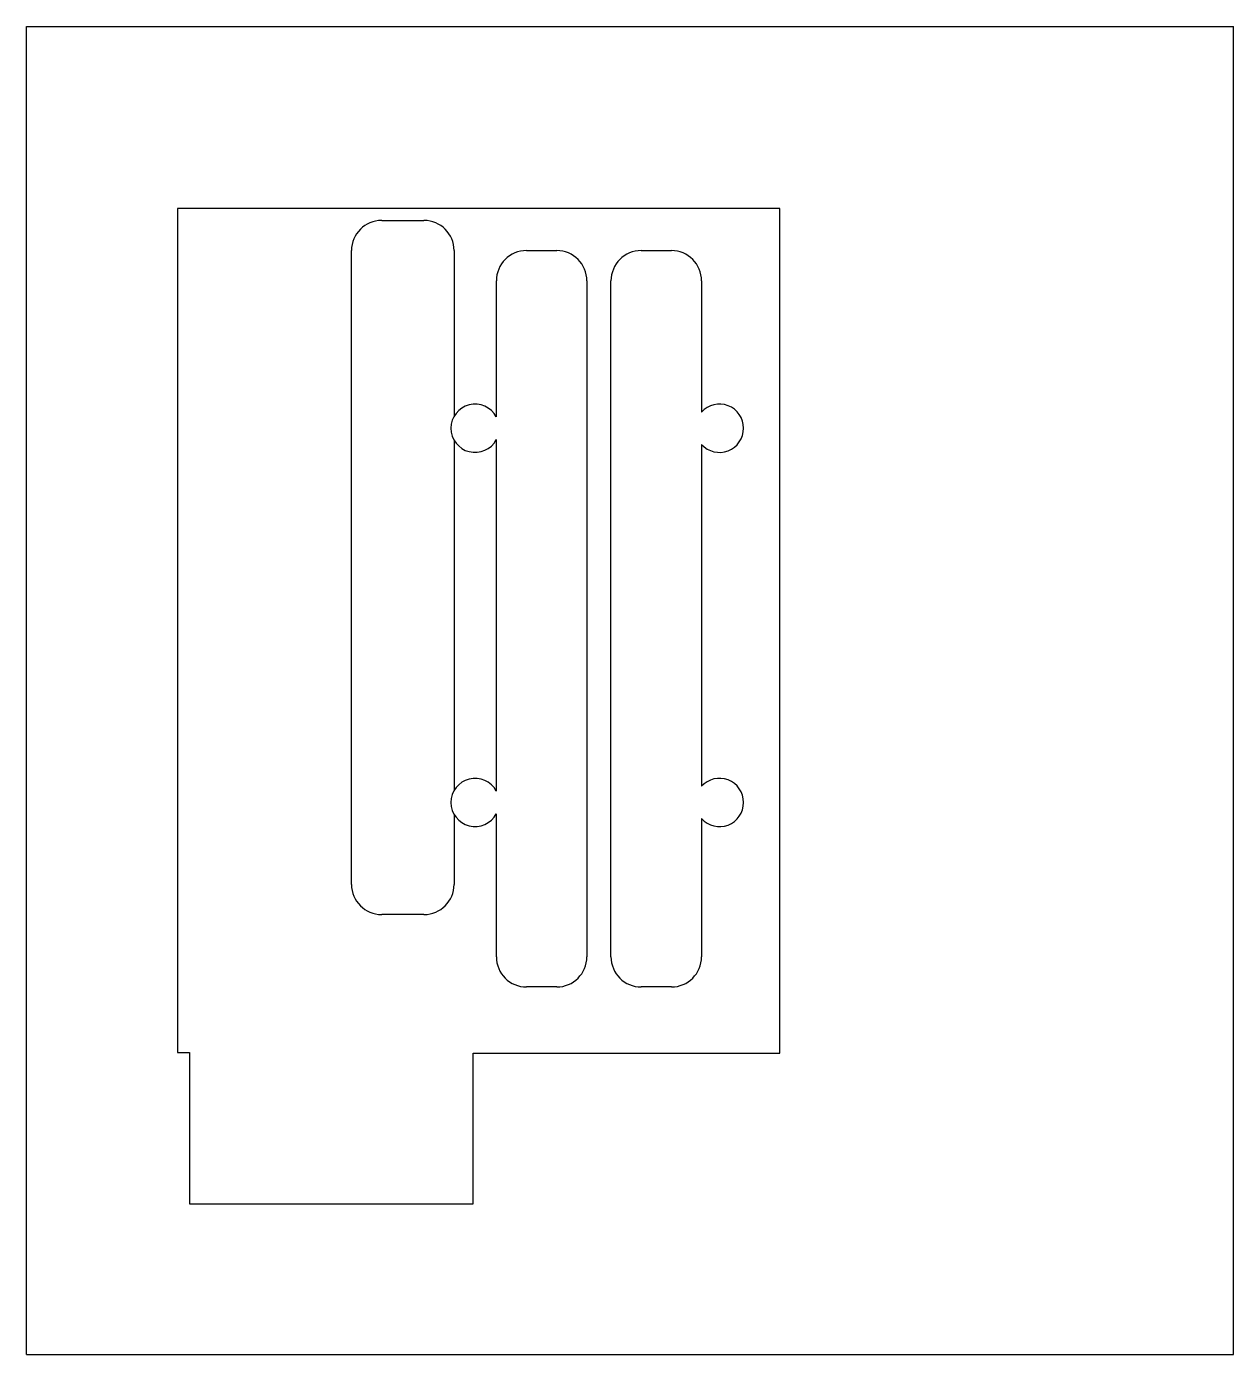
# Model space of a CAD drawing. Header units: millimetres. Extents: x 0 to 200, y 0 to 220.
import ezdxf

# ---------------------------------------------------------------- set-up
doc = ezdxf.new("R2010")
doc.units = ezdxf.units.MM

msp = doc.modelspace()

# ---------------------------------------------------------------- linework, layer by layer
at = {"color": 7, "linetype": 'Continuous', "lineweight": 25}
for p, q in [((0, 0), (0, 220)), ((0, 220), (200, 220)), ((200, 0), (200, 220)), ((124.85, 189.88), (25, 189.88)), ((25, 189.88), (25, 50)), ((124.85, 49.92), (124.85, 189.88)), ((58.85, 187.88), (65.85, 187.88)), ((53.85, 77.88), (53.85, 182.88)), ((70.85, 182.88), (70.85, 155.44)), ((82.85, 182.88), (87.85, 182.88)), ((101.85, 182.88), (106.85, 182.88)), ((77.85, 155.33), (77.85, 177.88)), ((92.85, 177.88), (92.85, 65.88)), ((96.85, 65.88), (96.85, 177.88)), ((111.85, 177.88), (111.85, 156.13)), ((70.85, 151.46), (70.85, 93.44)), ((77.85, 93.33), (77.85, 151.57)), ((111.85, 150.77), (111.85, 94.13)), ((70.85, 89.46), (70.85, 77.88)), ((77.85, 65.88), (77.85, 89.57)), ((111.85, 88.77), (111.85, 65.88)), ((65.85, 72.88), (58.85, 72.88)), ((87.85, 60.88), (82.85, 60.88)), ((106.85, 60.88), (101.85, 60.88)), ((25, 50), (27, 50)), ((27, 50), (27, 24.93)), ((74, 24.93), (74, 49.92)), ((74, 49.92), (124.85, 49.92)), ((27, 24.93), (74, 24.93)), ((0, 0), (200, 0))]:
    msp.add_line(p, q, dxfattribs=at)
for centre, radius, start, end in [((58.85, 182.88), 5, 90, 180), ((65.85, 182.88), 5, 0, 90), ((82.85, 177.88), 5, 90, 180), ((87.85, 177.88), 5, 0, 90), ((101.85, 177.88), 5, 90, 180), ((106.85, 177.88), 5, 0, 90), ((74.32, 153.45), 4, 28.1154, 331.8846), ((114.82, 153.45), 4, 222.0124, 137.9876), ((74.32, 91.45), 4, 28.1154, 331.8846), ((114.82, 91.45), 4, 222.0124, 137.9876), ((58.85, 77.88), 5, 180, 270), ((65.85, 77.88), 5, 270, 0), ((82.85, 65.88), 5, 180, 270), ((87.85, 65.88), 5, 270, 0), ((101.85, 65.88), 5, 180, 270), ((106.85, 65.88), 5, 270, 0)]:
    msp.add_arc(centre, radius, start, end, dxfattribs=at)

doc.saveas('drawing.dxf')
